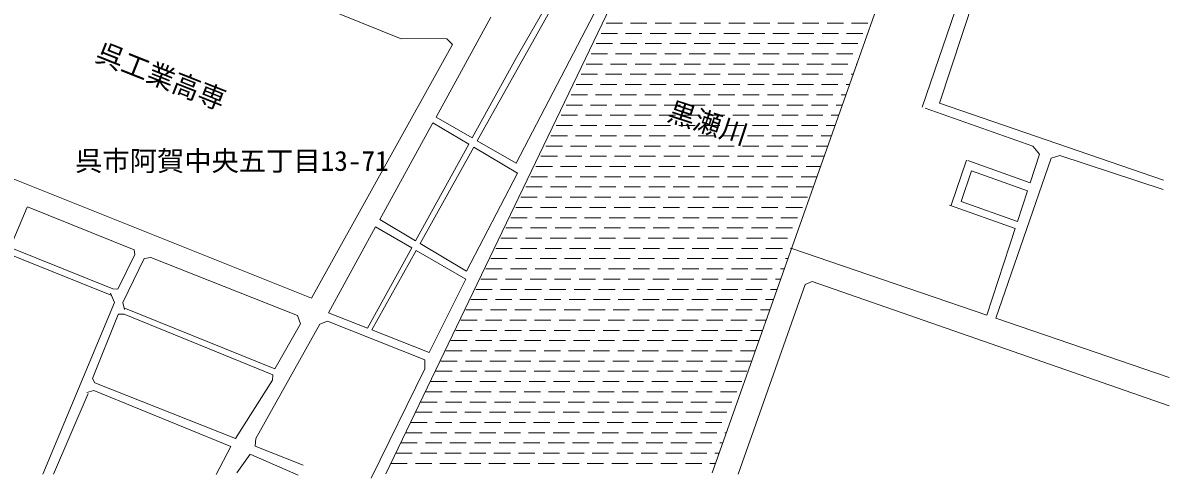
# Model space of a CAD drawing. Units: millimetres on the paper, enlarged 400 times, with parts at other scales. Extents: x -117226 to 115574, y -80033 to 82367.
# Drawn here: x -90064 to -56449, y -52346 to -39014 of the extents above; entities that cross this region are included whole.
import ezdxf
from ezdxf.enums import TextEntityAlignment as Align

# ---------------------------------------------------------------- set-up
doc = ezdxf.new("R2010")
doc.units = ezdxf.units.MM
doc.header["$LTSCALE"] = 400
doc.linetypes.add('DASHED1', pattern=[1.8, 1.2, -0.6])
doc.layers.add('8-1_太線', color=4, linetype='Continuous', lineweight=5)
doc.layers.add('8-5_家具', color=7, linetype='Continuous', lineweight=9)
doc.layers.add('8-D_点線', color=7, linetype='Continuous')
doc.layers.add('8-E_ハッチ', color=7, linetype='Continuous')
doc.styles.add('ＭＳ ゴシック', font='')
doc.styles.get('ＭＳ ゴシック').set_extended_font_data('MS Gothic')

msp = doc.modelspace()

# ---------------------------------------------------------------- linework, layer by layer
at = {"layer": '8-1_太線', "linetype": 'DASHED1'}
for p, q in [((-73108.2, -39319), (-65291.9, -39319)), ((-72961.3, -39019), (-65185.7, -39019)), ((-73255, -39619), (-65398.1, -39619)), ((-73401.8, -39919), (-65504.3, -39919)), ((-73548.7, -40219), (-65610.5, -40219)), ((-73695.5, -40519), (-65716.7, -40519)), ((-73842.3, -40819), (-65822.9, -40819)), ((-73989.1, -41119), (-65929, -41119)), ((-74136, -41419), (-66035.2, -41419)), ((-74282.8, -41719), (-66141.4, -41719)), ((-74576.4, -42319), (-66353.8, -42319)), ((-74429.6, -42019), (-66247.6, -42019)), ((-74723.3, -42619), (-66460, -42619)), ((-74870.1, -42919), (-66566.2, -42919)), ((-75016.9, -43219), (-66672.4, -43219)), ((-75163.8, -43519), (-66778.5, -43519)), ((-75310.6, -43819), (-66884.7, -43819)), ((-75457.4, -44119), (-66990.9, -44119)), ((-75604.2, -44419), (-67097.1, -44419)), ((-75897.9, -45019), (-67309.5, -45019)), ((-75751.1, -44719), (-67203.3, -44719)), ((-76044.7, -45319), (-67415.7, -45319)), ((-76191.5, -45619), (-67521.8, -45619)), ((-76338.4, -45919), (-67628, -45919)), ((-76485.2, -46219), (-67734.2, -46219)), ((-76632, -46519), (-67840.4, -46519)), ((-76778.9, -46819), (-67946.6, -46819)), ((-76925.7, -47119), (-68052.8, -47119)), ((-77219.3, -47719), (-68265.2, -47719)), ((-77072.5, -47419), (-68159, -47419)), ((-77366.2, -48019), (-68371.3, -48019)), ((-77513, -48319), (-68477.5, -48319)), ((-77659.8, -48619), (-68583.7, -48619)), ((-77806.6, -48919), (-68689.9, -48919)), ((-77953.5, -49219), (-68796.1, -49219)), ((-78100.3, -49519), (-68902.3, -49519)), ((-78247.1, -49819), (-69008.5, -49819)), ((-78540.8, -50419), (-69220.8, -50419)), ((-78394, -50119), (-69114.6, -50119)), ((-78687.6, -50719), (-69327, -50719)), ((-78834.4, -51019), (-69433.2, -51019)), ((-78981.3, -51319), (-69539.4, -51319)), ((-79128.1, -51619), (-69645.6, -51619)), ((-79274.9, -51919), (-69751.8, -51919))]:
    msp.add_line(p, q, dxfattribs=at)
at = {"layer": '8-5_家具'}
for p, q in [((-69848.4, -52191.9), (-64087, -35914.9)), ((-62004.9, -36544.4), (-63687.4, -41482.2)), ((-61624.8, -36659.3), (-63182.5, -41364.9)), ((-79421.7, -52219), (-72568.6, -37970.7)), ((-75593.8, -43124.7), (-72840.2, -37833.5)), ((-76738.1, -42467.6), (-74238.2, -37997.7)), ((-77949, -41772.3), (-76337.2, -38846.3)), ((-77468.5, -39645.8), (-81604.2, -47078.8)), ((-77628.4, -39476.7), (-77468.5, -39645.8)), ((-76886.7, -42382.3), (-75587.5, -40023)), ((-63182.5, -41364.9), (-56609.6, -43617)), ((-79600.1, -44769.8), (-78043.8, -41944.5)), ((-78043.8, -41944.5), (-76988.6, -42567.3)), ((-77949, -41772.3), (-76886.7, -42382.3)), ((-81604.2, -47078.8), (-94020.4, -42117.6)), ((-78546.2, -45395.7), (-76988.6, -42567.3)), ((-78418.2, -45471.8), (-76842.2, -42653.7)), ((-76842.2, -42653.7), (-75555.7, -43413.1)), ((-76738.1, -42467.6), (-75593.8, -43124.7)), ((-59908.7, -42970.2), (-61530.1, -47663.8)), ((-60254.2, -42862.2), (-60526.9, -43694.7)), ((-62390, -43030.3), (-62839.8, -44352.4)), ((-62243.4, -43341.7), (-62549.8, -44242.3)), ((-62349.2, -43044), (-60526.9, -43694.7)), ((-62243.4, -43341.7), (-60603.2, -43927.5)), ((-77052, -46283.2), (-75555.7, -43413.1)), ((-60603.2, -43927.5), (-60899.4, -44831.7)), ((-62887.5, -44352.4), (-60967.1, -45038.3)), ((-62549.8, -44242.3), (-60899.4, -44831.7)), ((-81105.6, -47502.9), (-79721.8, -44990.7)), ((-79721.8, -44990.7), (-78661.2, -45604.5)), ((-79600.1, -44769.8), (-78546.2, -45395.7)), ((-60967.1, -45038.3), (-61797.2, -47572.4)), ((-79956, -47955.9), (-78661.2, -45604.5)), ((-79834.2, -48003.8), (-78533.7, -45678.3)), ((-78533.7, -45678.3), (-77078.5, -46520.5)), ((-78418.2, -45471.8), (-77052, -46283.2)), ((-67541.1, -45607.1), (-61797.2, -47572.4)), ((-77078.5, -46520.5), (-78145.5, -48669.2)), ((-67123.5, -46672.9), (-69088.4, -52233.6)), ((-66912.5, -46588.5), (-67123.5, -46672.9)), ((-66912.5, -46588.5), (-56449.1, -50231)), ((-87494.9, -46932.4), (-87373.6, -47202.8)), ((-87373.6, -47202.8), (-89481, -52233.6)), ((-81105.6, -47502.9), (-79956, -47955.9)), ((-61530.1, -47663.8), (-56449.1, -49402.2)), ((-81351.7, -47835.3), (-81133.8, -47750.5)), ((-81133.8, -47750.5), (-78271.8, -48878.1)), ((-79834.2, -48003.8), (-78145.5, -48669.2)), ((-88155.2, -49871.8), (-89164, -52233.6)), ((-83399.6, -51646.6), (-83786.4, -52192.7)), ((-83376.9, -51658), (-81988.8, -52260.9))]:
    msp.add_line(p, q, dxfattribs=at)
for points in [[(-77637.1, -39466.1), (-78966.5, -39483), (-84230.3, -37352.4)], [(-75587.5, -40023), (-74596.8, -38306.5), (-74663.5, -38222.3)], [(-60254.2, -42862.2), (-60448.6, -42624.7), (-63601.9, -41512.3)], [(-56625.7, -43888.1), (-59649.5, -42894.6), (-59908.7, -42970.2)], [(-87457.6, -46997.7), (-94514.2, -44164.8), (-94688, -44187), (-96435.5, -48449.1), (-96389.3, -48649.2)], [(-89938.4, -44413.8), (-90439.5, -45587.3), (-87428.6, -46799.4), (-87278.7, -46808), (-86786.2, -45801.5), (-86803.3, -45660.1), (-89929.9, -44396.7)], [(-87089.6, -47404.2), (-87134.9, -47204.8), (-86509.7, -45918.2), (-86310.4, -45882), (-82006.6, -47585.4), (-81925.1, -47830), (-82677.1, -49143.8), (-87107.7, -47358.9)], [(-87270.8, -47540.1), (-87098.7, -47540.1), (-82731.5, -49325), (-82740.5, -49479.1), (-83827.8, -51182.4), (-87950.4, -49560.6), (-88022.9, -49424.7), (-87270.8, -47558.2)], [(-81840.9, -51965.1), (-83251.7, -51407.7), (-83229, -51191.5), (-81351.7, -47835.3)], [(-78271.8, -48878.1), (-78271.8, -49142.2), (-79846.8, -52345.8)], [(-88189.4, -49837.6), (-87984.6, -49780.7), (-83968.5, -51419), (-84400.8, -52238.2)]]:
    msp.add_lwpolyline(points, dxfattribs=at)

# ---------------------------------------------------------------- texts
at = {"layer": '8-D_点線', "style": 'ＭＳ ゴシック'}
msp.add_text('\u3000呉市阿賀中央五丁目13-71', height=586.5, dxfattribs=at).set_placement((-89332.5, -43523.9), align=Align.BOTTOM_LEFT)
at = {"layer": '8-E_ハッチ', "style": 'ＭＳ ゴシック'}
for s, rotation, p in [('呉工業高専', 338.402, (-88042.9, -40274.5)), ('黒瀬川', 341.867, (-71261.9, -42013.1))]:
    msp.add_text(s, height=586.5, rotation=rotation, dxfattribs=at).set_placement(p, align=Align.BOTTOM_LEFT)

doc.saveas('drawing.dxf')
